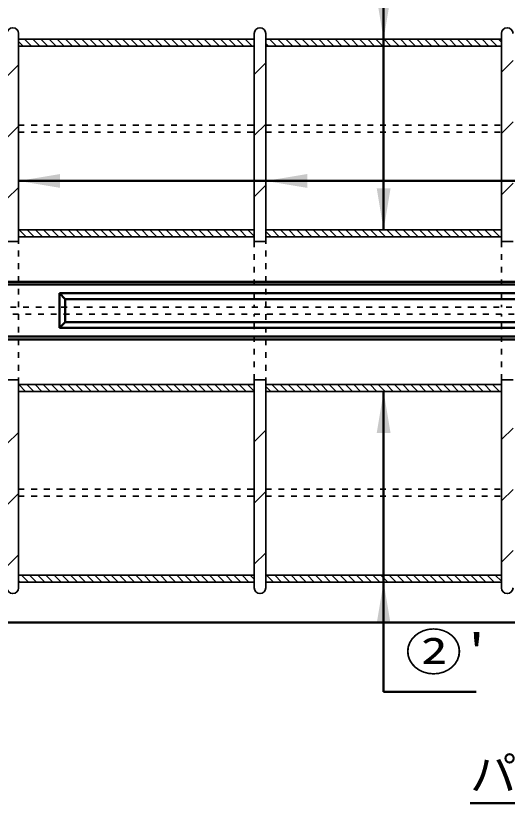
# Model space of a CAD drawing. Units: millimetres, scale not verified. Extents: x 100 to 4105, y 100 to 2870.
# Drawn here: x 3258 to 3683, y 1827 to 2509 of the extents above; entities that cross this region are included whole.
import ezdxf
from ezdxf.enums import TextEntityAlignment as Align

# ---------------------------------------------------------------- set-up
doc = ezdxf.new("R2010")
doc.units = ezdxf.units.MM
doc.header["$LTSCALE"] = 5
doc.linetypes.add('USER1', pattern=[2.2, 1, -1.2])
doc.layers.add('V-nasSTD', color=7, linetype='Continuous', lineweight=35)
doc.styles.add('ＭＳ ゴシック', font='')
doc.styles.get('ＭＳ ゴシック').set_extended_font_data('MS Gothic')

msp = doc.modelspace()

# ---------------------------------------------------------------- hatches: boundary and pattern name
at = {"layer": 'V-nasSTD'}
for points in [[(3582.168, 2524.887), (3576.168, 2488.887), (3570.168, 2524.887)], [(3296.168, 2372.208), (3260.168, 2366.208), (3296.168, 2360.208)], [(3510.168, 2372.208), (3474.168, 2366.208), (3510.168, 2360.208)], [(3582.168, 2359.887), (3576.168, 2323.887), (3570.168, 2359.887)], [(3582.168, 2147.887), (3576.168, 2183.887), (3570.168, 2147.887)], [(3582.168, 1982.887), (3576.168, 2018.887), (3570.168, 1982.887)]]:
    msp.add_hatch(color=256, dxfattribs=at).paths.add_polyline_path(points)

# ---------------------------------------------------------------- linework, layer by layer
at = {"layer": 'V-nasSTD', "lineweight": 50}
for p, q in [((3576.168, 2323.887), (3576.168, 2553.887)), ((3260.168, 2366.208), (4034.168, 2366.208)), ((3195.668, 2278.887), (3934.168, 2278.887)), ((3195.668, 2276.387), (3934.168, 2276.387)), ((3295.668, 2268.887), (3834.168, 2268.887)), ((3295.668, 2268.887), (3295.668, 2238.887)), ((3300.668, 2263.887), (3295.668, 2268.887)), ((3300.668, 2263.887), (3829.168, 2263.887)), ((3300.668, 2263.887), (3300.668, 2243.887)), ((3300.668, 2243.887), (3295.668, 2238.887)), ((3300.668, 2243.887), (3829.168, 2243.887)), ((3295.668, 2238.887), (3834.168, 2238.887)), ((3934.168, 2231.387), (3195.668, 2231.387)), ((3195.668, 2228.887), (3934.168, 2228.887)), ((3576.168, 2183.887), (3576.168, 1923.887)), ((3195.668, 1983.887), (3934.168, 1983.887)), ((3576.168, 1923.887), (3656.168, 1923.887)), ((3650.96, 1827.327), (3934.168, 1827.327))]:
    msp.add_line(p, q, dxfattribs=at)
at = {"layer": 'V-nasSTD'}
for p, q in [((3260.168, 2493.887), (3260.168, 2313.887)), ((3464.168, 2493.887), (3464.168, 2313.887)), ((3474.168, 2493.887), (3474.168, 2313.887)), ((3678.168, 2493.887), (3678.168, 2313.887)), ((3260.168, 2488.887), (3464.168, 2488.887)), ((3260.168, 2487.042), (3264.323, 2482.887)), ((3260.168, 2482.887), (3464.168, 2482.887)), ((3265.394, 2488.887), (3271.394, 2482.887)), ((3272.465, 2488.887), (3278.465, 2482.887)), ((3279.536, 2488.887), (3285.536, 2482.887)), ((3286.607, 2488.887), (3292.607, 2482.887)), ((3293.678, 2488.887), (3299.678, 2482.887)), ((3300.749, 2488.887), (3306.749, 2482.887)), ((3307.82, 2488.887), (3313.82, 2482.887)), ((3314.891, 2488.887), (3320.891, 2482.887)), ((3321.962, 2488.887), (3327.962, 2482.887)), ((3329.034, 2488.887), (3335.034, 2482.887)), ((3336.105, 2488.887), (3342.105, 2482.887)), ((3343.176, 2488.887), (3349.176, 2482.887)), ((3350.247, 2488.887), (3356.247, 2482.887)), ((3357.318, 2488.887), (3363.318, 2482.887)), ((3364.389, 2488.887), (3370.389, 2482.887)), ((3371.46, 2488.887), (3377.46, 2482.887)), ((3378.531, 2488.887), (3384.531, 2482.887)), ((3385.602, 2488.887), (3391.602, 2482.887)), ((3392.673, 2488.887), (3398.673, 2482.887)), ((3399.744, 2488.887), (3405.744, 2482.887)), ((3406.815, 2488.887), (3412.815, 2482.887)), ((3413.886, 2488.887), (3419.886, 2482.887)), ((3420.957, 2488.887), (3426.957, 2482.887)), ((3428.029, 2488.887), (3434.029, 2482.887)), ((3435.1, 2488.887), (3441.1, 2482.887)), ((3442.171, 2488.887), (3448.171, 2482.887)), ((3449.242, 2488.887), (3455.242, 2482.887)), ((3456.313, 2488.887), (3462.313, 2482.887)), ((3463.384, 2488.887), (3464.168, 2488.103)), ((3474.168, 2488.887), (3678.168, 2488.887)), ((3474.168, 2485.174), (3476.455, 2482.887)), ((3474.168, 2482.887), (3678.168, 2482.887)), ((3477.526, 2488.887), (3483.526, 2482.887)), ((3484.597, 2488.887), (3490.597, 2482.887)), ((3491.668, 2488.887), (3497.668, 2482.887)), ((3498.739, 2488.887), (3504.739, 2482.887)), ((3505.81, 2488.887), (3511.81, 2482.887)), ((3512.881, 2488.887), (3518.881, 2482.887)), ((3519.952, 2488.887), (3525.952, 2482.887)), ((3527.023, 2488.887), (3533.023, 2482.887)), ((3534.095, 2488.887), (3540.095, 2482.887)), ((3541.166, 2488.887), (3547.166, 2482.887)), ((3548.237, 2488.887), (3554.237, 2482.887)), ((3555.308, 2488.887), (3561.308, 2482.887)), ((3562.379, 2488.887), (3568.379, 2482.887)), ((3569.45, 2488.887), (3575.45, 2482.887)), ((3576.521, 2488.887), (3582.521, 2482.887)), ((3583.592, 2488.887), (3589.592, 2482.887)), ((3590.663, 2488.887), (3596.663, 2482.887)), ((3597.734, 2488.887), (3603.734, 2482.887)), ((3604.805, 2488.887), (3610.805, 2482.887)), ((3611.876, 2488.887), (3617.876, 2482.887)), ((3618.947, 2488.887), (3624.947, 2482.887)), ((3626.018, 2488.887), (3632.018, 2482.887)), ((3633.089, 2488.887), (3639.089, 2482.887)), ((3640.161, 2488.887), (3646.161, 2482.887)), ((3647.232, 2488.887), (3653.232, 2482.887)), ((3654.303, 2488.887), (3660.303, 2482.887)), ((3661.374, 2488.887), (3667.374, 2482.887)), ((3668.445, 2488.887), (3674.445, 2482.887)), ((3675.516, 2488.887), (3678.168, 2486.235)), ((3678.168, 2460.375), (3688.168, 2470.375)), ((3250.168, 2456.639), (3260.168, 2466.639)), ((3464.168, 2458.507), (3474.168, 2468.507)), ((3464.168, 2405.474), (3474.168, 2415.474)), ((3678.168, 2407.342), (3688.168, 2417.342)), ((3250.168, 2403.606), (3260.168, 2413.606)), ((3250.168, 2350.573), (3260.168, 2360.573)), ((3464.168, 2352.441), (3474.168, 2362.441)), ((3678.168, 2354.309), (3688.168, 2364.309)), ((3260.168, 2323.887), (3464.168, 2323.887)), ((3260.688, 2323.887), (3266.688, 2317.887)), ((3267.759, 2323.887), (3273.759, 2317.887)), ((3274.83, 2323.887), (3280.83, 2317.887)), ((3281.902, 2323.887), (3287.902, 2317.887)), ((3288.973, 2323.887), (3294.973, 2317.887)), ((3296.044, 2323.887), (3302.044, 2317.887)), ((3303.115, 2323.887), (3309.115, 2317.887)), ((3310.186, 2323.887), (3316.186, 2317.887)), ((3317.257, 2323.887), (3323.257, 2317.887)), ((3324.328, 2323.887), (3330.328, 2317.887)), ((3331.399, 2323.887), (3337.399, 2317.887)), ((3338.47, 2323.887), (3344.47, 2317.887)), ((3345.541, 2323.887), (3351.541, 2317.887)), ((3352.612, 2323.887), (3358.612, 2317.887)), ((3359.683, 2323.887), (3365.683, 2317.887)), ((3366.754, 2323.887), (3372.754, 2317.887)), ((3373.825, 2323.887), (3379.825, 2317.887)), ((3380.896, 2323.887), (3386.896, 2317.887)), ((3387.968, 2323.887), (3393.968, 2317.887)), ((3395.039, 2323.887), (3401.039, 2317.887)), ((3402.11, 2323.887), (3408.11, 2317.887)), ((3409.181, 2323.887), (3415.181, 2317.887)), ((3416.252, 2323.887), (3422.252, 2317.887)), ((3423.323, 2323.887), (3429.323, 2317.887)), ((3430.394, 2323.887), (3436.394, 2317.887)), ((3437.465, 2323.887), (3443.465, 2317.887)), ((3444.536, 2323.887), (3450.536, 2317.887)), ((3451.607, 2323.887), (3457.607, 2317.887)), ((3458.678, 2323.887), (3464.168, 2318.397)), ((3474.168, 2323.887), (3678.168, 2323.887)), ((3474.168, 2322.54), (3478.82, 2317.887)), ((3479.891, 2323.887), (3485.891, 2317.887)), ((3486.962, 2323.887), (3492.962, 2317.887)), ((3494.034, 2323.887), (3500.034, 2317.887)), ((3501.105, 2323.887), (3507.105, 2317.887)), ((3508.176, 2323.887), (3514.176, 2317.887)), ((3515.247, 2323.887), (3521.247, 2317.887)), ((3522.318, 2323.887), (3528.318, 2317.887)), ((3529.389, 2323.887), (3535.389, 2317.887)), ((3536.46, 2323.887), (3542.46, 2317.887)), ((3543.531, 2323.887), (3549.531, 2317.887)), ((3550.602, 2323.887), (3556.602, 2317.887)), ((3557.673, 2323.887), (3563.673, 2317.887)), ((3564.744, 2323.887), (3570.744, 2317.887)), ((3571.815, 2323.887), (3577.815, 2317.887)), ((3578.886, 2323.887), (3584.886, 2317.887)), ((3585.957, 2323.887), (3591.957, 2317.887)), ((3593.029, 2323.887), (3599.029, 2317.887)), ((3600.1, 2323.887), (3606.1, 2317.887)), ((3607.171, 2323.887), (3613.171, 2317.887)), ((3614.242, 2323.887), (3620.242, 2317.887)), ((3621.313, 2323.887), (3627.313, 2317.887)), ((3628.384, 2323.887), (3634.384, 2317.887)), ((3635.455, 2323.887), (3641.455, 2317.887)), ((3642.526, 2323.887), (3648.526, 2317.887)), ((3649.597, 2323.887), (3655.597, 2317.887)), ((3656.668, 2323.887), (3662.668, 2317.887)), ((3663.739, 2323.887), (3669.739, 2317.887)), ((3670.81, 2323.887), (3676.81, 2317.887)), ((3677.881, 2323.887), (3678.168, 2323.601)), ((3250.168, 2313.887), (3260.168, 2313.887)), ((3260.168, 2317.887), (3464.168, 2317.887)), ((3464.168, 2313.887), (3474.168, 2313.887)), ((3474.168, 2317.887), (3678.168, 2317.887)), ((3678.168, 2313.887), (3688.168, 2313.887)), ((3250.168, 2193.887), (3260.168, 2193.887)), ((3260.168, 2193.887), (3260.168, 2013.887)), ((3260.168, 2189.887), (3464.168, 2189.887)), ((3260.338, 2189.887), (3266.338, 2183.887)), ((3267.409, 2189.887), (3273.409, 2183.887)), ((3274.48, 2189.887), (3280.48, 2183.887)), ((3281.551, 2189.887), (3287.551, 2183.887)), ((3288.622, 2189.887), (3294.622, 2183.887)), ((3295.693, 2189.887), (3301.693, 2183.887)), ((3302.764, 2189.887), (3308.764, 2183.887)), ((3309.836, 2189.887), (3315.836, 2183.887)), ((3316.907, 2189.887), (3322.907, 2183.887)), ((3323.978, 2189.887), (3329.978, 2183.887)), ((3331.049, 2189.887), (3337.049, 2183.887)), ((3338.12, 2189.887), (3344.12, 2183.887)), ((3345.191, 2189.887), (3351.191, 2183.887)), ((3352.262, 2189.887), (3358.262, 2183.887)), ((3359.333, 2189.887), (3365.333, 2183.887)), ((3366.404, 2189.887), (3372.404, 2183.887)), ((3373.475, 2189.887), (3379.475, 2183.887)), ((3380.546, 2189.887), (3386.546, 2183.887)), ((3387.617, 2189.887), (3393.617, 2183.887)), ((3394.688, 2189.887), (3400.688, 2183.887)), ((3401.759, 2189.887), (3407.759, 2183.887)), ((3408.83, 2189.887), (3414.83, 2183.887)), ((3415.902, 2189.887), (3421.902, 2183.887)), ((3422.973, 2189.887), (3428.973, 2183.887)), ((3430.044, 2189.887), (3436.044, 2183.887)), ((3437.115, 2189.887), (3443.115, 2183.887)), ((3444.186, 2189.887), (3450.186, 2183.887)), ((3451.257, 2189.887), (3457.257, 2183.887)), ((3458.328, 2189.887), (3464.168, 2184.047)), ((3464.168, 2193.887), (3464.168, 2013.887)), ((3464.168, 2193.887), (3474.168, 2193.887)), ((3464.168, 2193.342), (3464.712, 2193.887)), ((3474.168, 2193.887), (3474.168, 2013.887)), ((3474.168, 2189.887), (3678.168, 2189.887)), ((3479.541, 2189.887), (3485.541, 2183.887)), ((3486.612, 2189.887), (3492.612, 2183.887)), ((3493.683, 2189.887), (3499.683, 2183.887)), ((3500.754, 2189.887), (3506.754, 2183.887)), ((3507.825, 2189.887), (3513.825, 2183.887)), ((3514.896, 2189.887), (3520.896, 2183.887)), ((3521.968, 2189.887), (3527.968, 2183.887)), ((3529.039, 2189.887), (3535.039, 2183.887)), ((3536.11, 2189.887), (3542.11, 2183.887)), ((3543.181, 2189.887), (3549.181, 2183.887)), ((3550.252, 2189.887), (3556.252, 2183.887)), ((3557.323, 2189.887), (3563.323, 2183.887)), ((3564.394, 2189.887), (3570.394, 2183.887)), ((3571.465, 2189.887), (3577.465, 2183.887)), ((3578.536, 2189.887), (3584.536, 2183.887)), ((3585.607, 2189.887), (3591.607, 2183.887)), ((3592.678, 2189.887), (3598.678, 2183.887)), ((3599.749, 2189.887), (3605.749, 2183.887)), ((3606.82, 2189.887), (3612.82, 2183.887)), ((3613.891, 2189.887), (3619.891, 2183.887)), ((3620.962, 2189.887), (3626.962, 2183.887)), ((3628.034, 2189.887), (3634.034, 2183.887)), ((3635.105, 2189.887), (3641.105, 2183.887)), ((3642.176, 2189.887), (3648.176, 2183.887)), ((3649.247, 2189.887), (3655.247, 2183.887)), ((3656.318, 2189.887), (3662.318, 2183.887)), ((3663.389, 2189.887), (3669.389, 2183.887)), ((3670.46, 2189.887), (3676.46, 2183.887)), ((3677.531, 2189.887), (3678.168, 2189.25)), ((3678.168, 2193.887), (3678.168, 2013.887)), ((3678.168, 2193.887), (3688.168, 2193.887)), ((3260.168, 2183.887), (3464.168, 2183.887)), ((3474.168, 2188.189), (3478.47, 2183.887)), ((3474.168, 2183.887), (3678.168, 2183.887)), ((3250.168, 2138.441), (3260.168, 2148.441)), ((3464.168, 2140.309), (3474.168, 2150.309)), ((3678.168, 2142.177), (3688.168, 2152.177)), ((3250.168, 2085.408), (3260.168, 2095.408)), ((3464.168, 2087.276), (3474.168, 2097.276)), ((3678.168, 2089.144), (3688.168, 2099.144)), ((3678.168, 2036.111), (3688.168, 2046.111)), ((3250.168, 2032.375), (3260.168, 2042.375)), ((3464.168, 2034.243), (3474.168, 2044.243)), ((3260.168, 2024.887), (3464.168, 2024.887)), ((3260.168, 2020.352), (3261.632, 2018.887)), ((3260.168, 2018.887), (3464.168, 2018.887)), ((3262.703, 2024.887), (3268.703, 2018.887)), ((3269.775, 2024.887), (3275.775, 2018.887)), ((3276.846, 2024.887), (3282.846, 2018.887)), ((3283.917, 2024.887), (3289.917, 2018.887)), ((3290.988, 2024.887), (3296.988, 2018.887)), ((3298.059, 2024.887), (3304.059, 2018.887)), ((3305.13, 2024.887), (3311.13, 2018.887)), ((3312.201, 2024.887), (3318.201, 2018.887)), ((3319.272, 2024.887), (3325.272, 2018.887)), ((3326.343, 2024.887), (3332.343, 2018.887)), ((3333.414, 2024.887), (3339.414, 2018.887)), ((3340.485, 2024.887), (3346.485, 2018.887)), ((3347.556, 2024.887), (3353.556, 2018.887)), ((3354.627, 2024.887), (3360.627, 2018.887)), ((3361.698, 2024.887), (3367.698, 2018.887)), ((3368.769, 2024.887), (3374.769, 2018.887)), ((3375.841, 2024.887), (3381.841, 2018.887)), ((3382.912, 2024.887), (3388.912, 2018.887)), ((3389.983, 2024.887), (3395.983, 2018.887)), ((3397.054, 2024.887), (3403.054, 2018.887)), ((3404.125, 2024.887), (3410.125, 2018.887)), ((3411.196, 2024.887), (3417.196, 2018.887)), ((3418.267, 2024.887), (3424.267, 2018.887)), ((3425.338, 2024.887), (3431.338, 2018.887)), ((3432.409, 2024.887), (3438.409, 2018.887)), ((3439.48, 2024.887), (3445.48, 2018.887)), ((3446.551, 2024.887), (3452.551, 2018.887)), ((3453.622, 2024.887), (3459.622, 2018.887)), ((3460.693, 2024.887), (3464.168, 2021.413)), ((3474.168, 2024.887), (3678.168, 2024.887)), ((3474.168, 2018.887), (3678.168, 2018.887)), ((3474.836, 2024.887), (3480.836, 2018.887)), ((3481.907, 2024.887), (3487.907, 2018.887)), ((3488.978, 2024.887), (3494.978, 2018.887)), ((3496.049, 2024.887), (3502.049, 2018.887)), ((3503.12, 2024.887), (3509.12, 2018.887)), ((3510.191, 2024.887), (3516.191, 2018.887)), ((3517.262, 2024.887), (3523.262, 2018.887)), ((3524.333, 2024.887), (3530.333, 2018.887)), ((3531.404, 2024.887), (3537.404, 2018.887)), ((3538.475, 2024.887), (3544.475, 2018.887)), ((3545.546, 2024.887), (3551.546, 2018.887)), ((3552.617, 2024.887), (3558.617, 2018.887)), ((3559.688, 2024.887), (3565.688, 2018.887)), ((3566.759, 2024.887), (3572.759, 2018.887)), ((3573.83, 2024.887), (3579.83, 2018.887)), ((3580.902, 2024.887), (3586.902, 2018.887)), ((3587.973, 2024.887), (3593.973, 2018.887)), ((3595.044, 2024.887), (3601.044, 2018.887)), ((3602.115, 2024.887), (3608.115, 2018.887)), ((3609.186, 2024.887), (3615.186, 2018.887)), ((3616.257, 2024.887), (3622.257, 2018.887)), ((3623.328, 2024.887), (3629.328, 2018.887)), ((3630.399, 2024.887), (3636.399, 2018.887)), ((3637.47, 2024.887), (3643.47, 2018.887)), ((3644.541, 2024.887), (3650.541, 2018.887)), ((3651.612, 2024.887), (3657.612, 2018.887)), ((3658.683, 2024.887), (3664.683, 2018.887)), ((3665.754, 2024.887), (3671.754, 2018.887)), ((3672.825, 2024.887), (3678.168, 2019.545))]:
    msp.add_line(p, q, dxfattribs=at)
at = {"layer": 'V-nasSTD', "linetype": 'USER1'}
for p, q in [((3260.168, 2414.529), (3464.168, 2414.529)), ((3474.168, 2414.529), (3678.168, 2414.529)), ((3260.168, 2408.529), (3464.168, 2408.529)), ((3474.168, 2408.529), (3678.168, 2408.529)), ((3260.168, 2256.887), (3260.168, 2313.887)), ((3464.168, 2313.887), (3464.168, 2256.887)), ((3474.168, 2256.887), (3474.168, 2313.887)), ((3678.168, 2313.887), (3678.168, 2256.887)), ((2934.168, 2256.887), (3909.168, 2256.887)), ((3909.168, 2250.887), (2934.168, 2250.887)), ((3260.168, 2250.887), (3260.168, 2193.887)), ((3464.168, 2193.887), (3464.168, 2250.887)), ((3474.168, 2250.887), (3474.168, 2193.887)), ((3678.168, 2193.887), (3678.168, 2250.887)), ((3260.168, 2099.244), (3464.168, 2099.244)), ((3474.168, 2099.244), (3678.168, 2099.244)), ((3260.168, 2093.244), (3464.168, 2093.244)), ((3474.168, 2093.244), (3678.168, 2093.244))]:
    msp.add_line(p, q, dxfattribs=at)
at = {"layer": 'V-nasSTD'}
for centre, start, end in [((3255.168, 2493.887), 0, 180), ((3469.168, 2493.887), 0, 180), ((3683.168, 2493.887), 0, 180), ((3255.168, 2013.887), 180, 0), ((3469.168, 2013.887), 180, 0), ((3683.168, 2013.887), 180, 0)]:
    msp.add_arc(centre, 5, start, end, dxfattribs=at)

# ---------------------------------------------------------------- texts
at = {"layer": 'V-nasSTD', "style": 'ＭＳ ゴシック', "width": 1.15}
msp.add_text("②'", height=31.67, dxfattribs=at).set_placement((3594.568, 1974.087), align=Align.TOP_LEFT)
at = {"layer": 'V-nasSTD', "style": 'ＭＳ ゴシック'}
msp.add_text('パッキン溝無し', height=29.56, dxfattribs=at).set_placement((3650.96, 1867.647), align=Align.TOP_LEFT)

doc.saveas('drawing.dxf')
